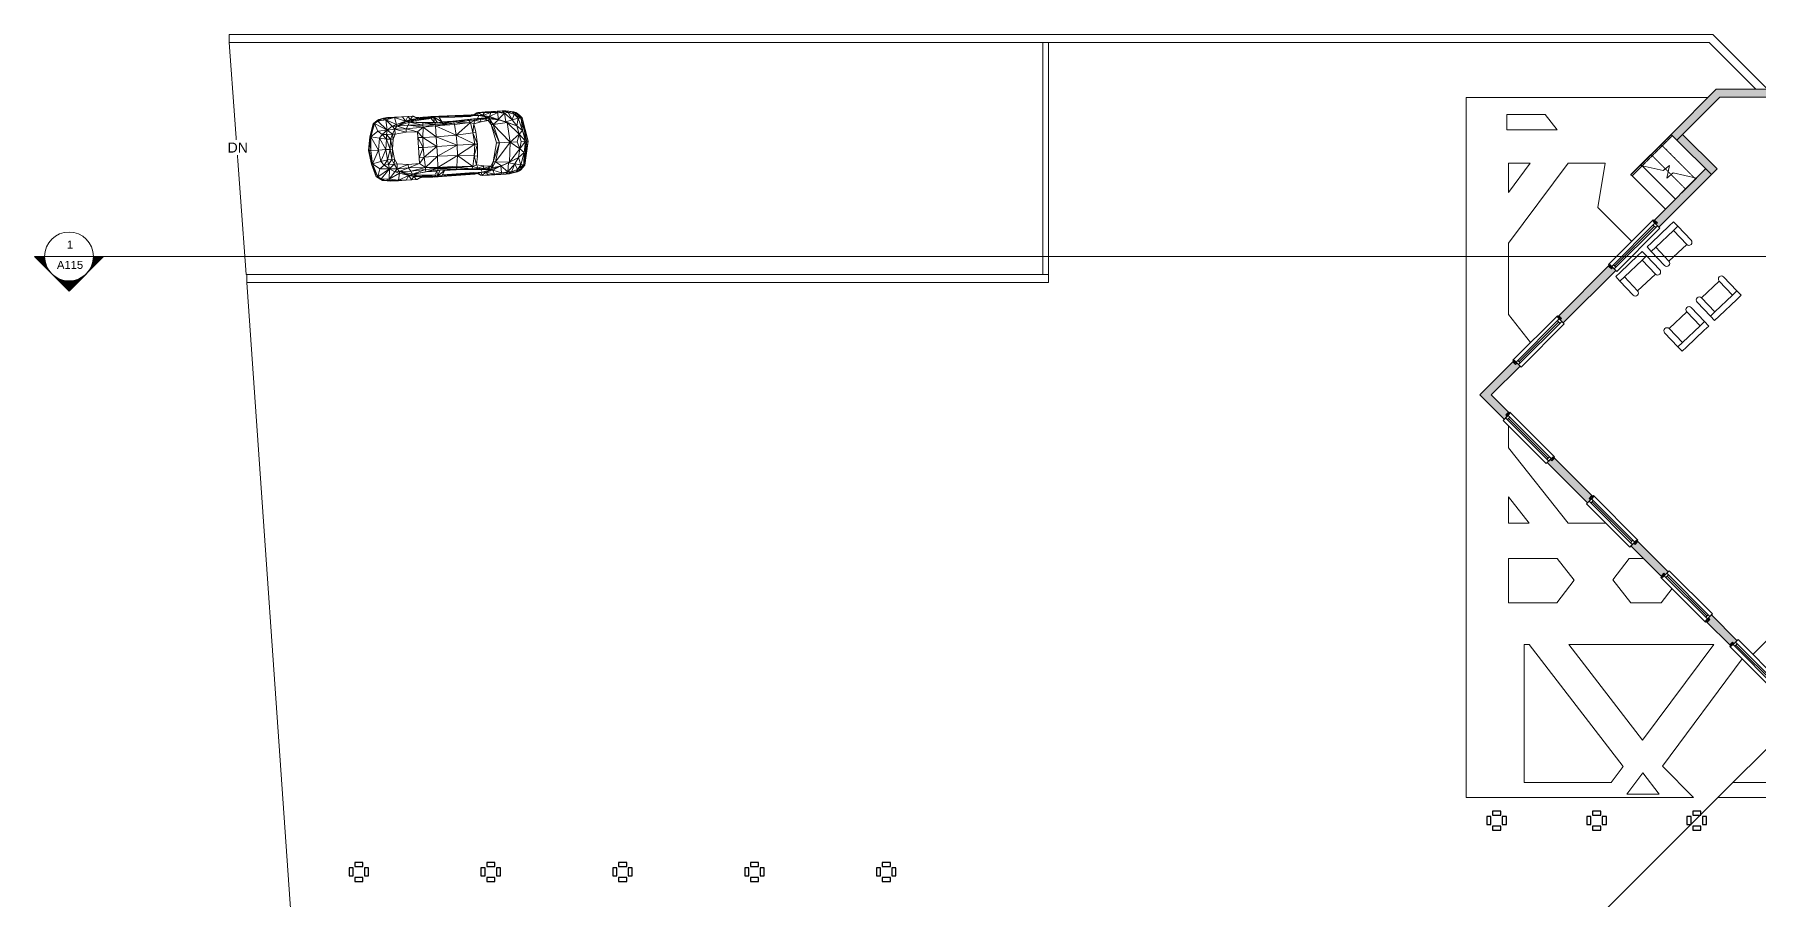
# Model space of a CAD drawing. Header units: millimetres. Extents: x -49836 to 59720, y -25216 to 39354.
# Drawn here: x -49836 to -7444, y -1187 to 20092 of the extents above; entities that cross this region are included whole.
import ezdxf

# ---------------------------------------------------------------- set-up
doc = ezdxf.new("R2010")
doc.units = ezdxf.units.MM
doc.linetypes.add('Overhead', pattern=[3.96875, 2.38125, -1.5875])
for name, color, linetype, lineweight in [('A-DETL-GENF', 92, 'Continuous', 9), ('A-FLOR', 192, 'Continuous', 9), ('A-FLOR-FNSH', 192, 'Continuous', 35), ('A-FLOR-HRAL', 11, 'Continuous', 9), ('A-FLOR-HRAL-MBND', 5, 'Overhead', 9), ('A-FLOR-LEVL', 51, 'Continuous', 9), ('A-FLOR-LEVL-TEXT', 2, 'Continuous', 9), ('A-GENM', 13, 'Continuous', 9), ('A-GLAZ', 151, 'Continuous', 9), ('A-GLAZ-SILL', 1, 'Continuous', 9), ('A-WALL', 113, 'Continuous', 9), ('A-WALL-PATT', 111, 'Continuous', 25), ('G-ANNO-SYMB', 111, 'Continuous', 9), ('S-STRS', 31, 'Continuous', 9), ('S-STRS-MBND', 31, 'Overhead', 9)]:
    doc.layers.add(name, color=color, linetype=linetype, lineweight=lineweight)
doc.styles.add('Arial', font='arial.ttf', dxfattribs={"height": 245.883234})
doc.styles.add('Arial_1', font='arial.ttf', dxfattribs={"height": 196.706587})

# ---------------------------------------------------------------- blocks, each defined once
blk = doc.blocks.new('栏杆扶手 - 栏杆扶手-151676-Level 2')
at = {"layer": 'A-FLOR-HRAL'}
for p, q in [((-10602, 16645), (-10374, 16873)), ((-10574, 16617), (-10602, 16645)), ((-10574, 16617), (-10328, 16862)), ((-10328, 16862), (-10374, 16873))]:
    blk.add_line(p, q, dxfattribs=at)
at = {"layer": 'A-FLOR-HRAL-MBND'}
for p, q in [((-10374, 16873), (-9612, 17635)), ((-10369, 16872), (-9609, 17631)), ((-10369, 16872), (-9609, 17631)), ((-10369, 16872), (-9609, 17631)), ((-10369, 16872), (-9609, 17631)), ((-10334, 16864), (-9588, 17610)), ((-10334, 16864), (-9588, 17610)), ((-10334, 16864), (-9588, 17610)), ((-10334, 16864), (-9588, 17610)), ((-10328, 16862), (-9584, 17607)), ((-9612, 17635), (-9584, 17607)), ((-9609, 17631), (-9588, 17610)), ((-9609, 17631), (-9588, 17610)), ((-9609, 17631), (-9588, 17610)), ((-9609, 17631), (-9588, 17610))]:
    blk.add_line(p, q, dxfattribs=at)
blk = doc.blocks.new('Sofa Single Seater - 900 x 700 mm-182966-Level 2')
at = {"layer": 'A-GENM'}
for p, q in [((-450, 350), (-450, 200)), ((-450, 350), (-300, 350)), ((-300, 200), (-450, 200)), ((-450, 200), (-450, -275)), ((-300, 350), (300, 350)), ((300, 200), (-300, 200)), ((-300, -275), (-300, 200)), ((300, 350), (450, 350)), ((450, 200), (300, 200)), ((300, 200), (300, -275)), ((450, 200), (450, 350)), ((450, -275), (450, 200)), ((-300, -275), (300, -275))]:
    blk.add_line(p, q, dxfattribs=at)
for centre in [(-375, -275), (375, -275)]:
    blk.add_arc(centre, 75, 180, 360, dxfattribs=at)
blk = doc.blocks.new('Family6 - Family6-227031-Level 2')
at = {"layer": 'A-GENM'}
for p, q in [((-8711, 8597), (-8711, -8597)), ((-2768, 8597), (-8711, 8597)), ((-7710, 7807), (-7710, 8179)), ((-7710, 8179), (-6763, 8179)), ((-6763, 8179), (-6468, 7807)), ((-6468, 7807), (-7710, 7807)), ((-4661, 6703), (-3672, 7693)), ((-7672, 5016), (-6201, 6987)), ((-7132, 6987), (-7672, 6264)), ((-7672, 6264), (-7672, 6987)), ((-7672, 6987), (-7132, 6987)), ((-6201, 6987), (-5290, 6987)), ((-5290, 6987), (-5471, 5894)), ((-4658, 6700), (-4661, 6703)), ((-3813, 5855), (-4630, 6672)), ((-5471, 5894), (-4640, 5064)), ((-7672, 3270), (-7672, 5016)), ((-7125, 2578), (-7672, 3270)), ((-7672, -5), (-7672, 537)), ((-6203, -1863), (-7672, -5)), ((-7672, -1863), (-7672, -1217)), ((-7672, -1217), (-7161, -1863)), ((-7161, -1863), (-7672, -1863)), ((-5272, -1863), (-6203, -1863)), ((-7672, -3814), (-7672, -2731)), ((-7672, -2731), (-6475, -2731)), ((-6475, -2731), (-6055, -3261)), ((-5104, -3253), (-4702, -2731)), ((-4702, -2731), (-4351, -2731)), ((-6055, -3261), (-6481, -3814)), ((-4660, -3814), (-5104, -3253)), ((-6481, -3814), (-7672, -3814)), ((-3914, -3814), (-4660, -3814)), ((-3648, -3469), (-3914, -3814)), ((-7287, -8233), (-7287, -4841)), ((-7287, -4841), (-7160, -4841)), ((-7160, -4841), (-4853, -7837)), ((-4375, -7196), (-6188, -4841)), ((-6188, -4841), (-2618, -4841)), ((-2618, -4841), (-4375, -7196)), ((450, -5079), (638, -4921)), ((450, -8233), (450, -5079)), ((638, -4921), (2884, -7837)), ((-3887, -7830), (-1922, -5196)), ((-365, -6435), (-502, -6580)), ((3202, -7179), (2495, -6472)), ((-1308, -7386), (-1308, -8233)), ((4125, -7462), (3839, -7460)), ((3850, -7830), (4125, -7462)), ((-4853, -7837), (-5148, -8233)), ((-4757, -8518), (-4368, -7998)), ((-4368, -7998), (-3968, -8518)), ((-3119, -8597), (-3887, -7830)), ((2884, -7837), (2589, -8233)), ((2980, -8518), (3368, -7998)), ((3368, -7998), (3769, -8518)), ((4160, -8233), (3850, -7830)), ((6429, -7723), (6429, -8233)), ((6980, -8274), (6429, -7723)), ((-5148, -8233), (-7287, -8233)), ((-1308, -8233), (-2155, -8233)), ((2589, -8233), (450, -8233)), ((6429, -8233), (4160, -8233)), ((-8711, -8597), (-3119, -8597)), ((-3968, -8518), (-4757, -8518)), ((-2519, -8597), (7303, -8597)), ((3769, -8518), (2980, -8518))]:
    blk.add_line(p, q, dxfattribs=at)
blk = doc.blocks.new('Family8 - COLUMN-V15-Level 2')
at = {"layer": 'A-GENM', "lineweight": 25}
for p, q in [((-140, -196), (-240, -196)), ((-240, -196), (-240, -395)), ((-240, -395), (-140, -395)), ((-140, -395), (-140, -196)), ((100, -64), (-100, -64)), ((-100, -64), (-100, -164)), ((-100, -164), (100, -164)), ((100, -164), (100, -64)), ((238, -195), (138, -195)), ((138, -195), (138, -395)), ((138, -395), (238, -395)), ((238, -395), (238, -195)), ((-100, -434), (-100, -534)), ((100, -434), (-100, -434)), ((-100, -534), (100, -534)), ((100, -534), (100, -434))]:
    blk.add_line(p, q, dxfattribs=at)
blk = doc.blocks.new('Family8 - COLUMN-233949-Level 2')
at = {"layer": 'A-GENM', "lineweight": 25}
for p, q in [((-140, -196), (-240, -196)), ((-240, -196), (-240, -395)), ((-240, -395), (-140, -395)), ((-140, -395), (-140, -196)), ((100, -64), (-100, -64)), ((-100, -64), (-100, -164)), ((-100, -164), (100, -164)), ((100, -164), (100, -64)), ((238, -195), (138, -195)), ((138, -195), (138, -395)), ((138, -395), (238, -395)), ((238, -395), (238, -195)), ((-100, -434), (-100, -534)), ((100, -434), (-100, -434)), ((-100, -534), (100, -534)), ((100, -534), (100, -434))]:
    blk.add_line(p, q, dxfattribs=at)
blk = doc.blocks.new('Arched _2_ - Arched _2_ 3-253363-Level 2')
at = {"layer": 'A-GLAZ'}
for p, q in [((-1085, -79), (-1035, 6)), ((-1035, -79), (-1085, 6)), ((-1085, 6), (-1085, -79)), ((-1035, 6), (-1085, 6)), ((465, 58), (-1035, 58)), ((-1035, 58), (-1035, -28)), ((-1035, -79), (-1035, 6)), ((-975, -28), (-975, 58)), ((-975, 15), (405, 15)), ((405, -28), (405, 58)), ((465, -28), (465, 58)), ((515, -79), (465, 6)), ((465, -79), (515, 6)), ((465, -79), (465, 6)), ((465, 6), (515, 6)), ((515, 6), (515, -79)), ((-1085, -79), (-1035, -79)), ((-1035, -92), (-1060, -92)), ((-1060, -92), (-1060, -117)), ((-1060, -117), (490, -117)), ((-1035, -28), (465, -28)), ((-1035, -79), (-1035, -92)), ((515, -79), (465, -79)), ((465, -92), (465, -79)), ((490, -92), (465, -92)), ((490, -117), (490, -92))]:
    blk.add_line(p, q, dxfattribs=at)
at = {"layer": 'A-GLAZ-SILL'}
for p, q in [((-1035, 146), (-1035, -28)), ((465, 146), (-1035, 146)), ((-1035, 146), (-1035, 108)), ((465, 146), (-1035, 146)), ((465, -28), (465, 146)), ((465, 108), (465, 146)), ((-1035, -28), (465, -28))]:
    blk.add_line(p, q, dxfattribs=at)
blk = doc.blocks.new('RPC Beetle - RPC Beetle-255164-Level 2')
at = {"layer": 'A-DETL-GENF'}
for p, q in [((-41598, 17579), (-41480, 17909)), ((-41598, 17579), (-41507, 17903)), ((-41598, 17579), (-41517, 17899)), ((-41573, 17574), (-41480, 17909)), ((-41517, 17899), (-41415, 17982)), ((-41517, 17899), (-41507, 17903)), ((-41507, 17903), (-41372, 18007)), ((-41507, 17903), (-41415, 17982)), ((-41507, 17903), (-41480, 17909)), ((-41480, 17909), (-41372, 18007)), ((-41480, 17909), (-41400, 17966)), ((-41401, 17716), (-41480, 17909)), ((-41167, 17743), (-41480, 17909)), ((-41415, 17982), (-41372, 18007)), ((-41400, 17966), (-41296, 18018)), ((-41400, 17966), (-41372, 18007)), ((-41400, 17966), (-41204, 17992)), ((-41167, 17743), (-41400, 17966)), ((-41372, 18007), (-41257, 18034)), ((-41372, 18007), (-41296, 18018)), ((-41296, 18018), (-41257, 18034)), ((-41203, 18029), (-41296, 18018)), ((-41204, 17992), (-41296, 18018)), ((-41257, 18034), (-41170, 18049)), ((-41203, 18029), (-41257, 18034)), ((-41204, 17992), (-40986, 18051)), ((-41204, 17992), (-41203, 18029)), ((-41167, 17743), (-41204, 17992)), ((-41046, 17837), (-41204, 17992)), ((-40941, 17882), (-41204, 17992)), ((-41203, 18029), (-40980, 18064)), ((-41203, 18029), (-40986, 18051)), ((-41203, 18029), (-41170, 18049)), ((-41170, 18049), (-40980, 18064)), ((-41167, 17743), (-41046, 17837)), ((-41046, 17837), (-40941, 17882)), ((-41046, 17837), (-40932, 17841)), ((-40981, 17763), (-41046, 17837)), ((-40986, 18051), (-40794, 18069)), ((-40986, 18051), (-40815, 18068)), ((-40986, 18051), (-40980, 18064)), ((-40941, 17882), (-40986, 18051)), ((-40718, 17964), (-40986, 18051)), ((-40981, 17763), (-40932, 17841)), ((-40980, 18064), (-40815, 18068)), ((-40941, 17882), (-40718, 17964)), ((-40932, 17841), (-40941, 17882)), ((-40932, 17841), (-40718, 17964)), ((-40932, 17841), (-40683, 17957)), ((-40932, 17841), (-40619, 17940)), ((-40932, 17841), (-40656, 17862)), ((-40698, 17777), (-40932, 17841)), ((-40815, 18068), (-40794, 18069)), ((-40794, 18069), (-40662, 18079)), ((-40718, 17964), (-40794, 18069)), ((-40718, 17964), (-40662, 18079)), ((-40718, 17964), (-40593, 18000)), ((-40683, 17957), (-40718, 17964)), ((-40698, 17777), (-40656, 17862)), ((-40698, 17777), (-40287, 17813)), ((-40683, 17957), (-40593, 18000)), ((-40683, 17957), (-40534, 17999)), ((-40619, 17940), (-40683, 17957)), ((-40591, 17946), (-40683, 17957)), ((-40662, 18079), (-40545, 18084)), ((-40593, 18000), (-40662, 18079)), ((-40656, 17862), (-40619, 17940)), ((-40287, 17813), (-40656, 17862)), ((-40294, 17861), (-40656, 17862)), ((-40619, 17940), (-40591, 17946)), ((-40294, 17861), (-40619, 17940)), ((-40294, 17922), (-40619, 17940)), ((-40283, 17927), (-40619, 17940)), ((-40593, 18000), (-40545, 18084)), ((-40593, 18000), (-40416, 18030)), ((-40534, 17999), (-40593, 18000)), ((-40591, 17946), (-40534, 17999)), ((-40591, 17946), (-40515, 17969)), ((-40283, 17927), (-40591, 17946)), ((-40545, 18084), (-40521, 18084)), ((-40416, 18030), (-40545, 18084)), ((-40534, 17999), (-40022, 18061)), ((-40534, 17999), (-40416, 18030)), ((-40515, 17969), (-40534, 17999)), ((-40402, 18032), (-40521, 18084)), ((-40416, 18030), (-40521, 18084)), ((-40515, 17969), (-40022, 18061)), ((-40515, 17969), (-40084, 18032)), ((-40421, 18051), (-40457, 18056)), ((-40425, 17701), (-40287, 17813)), ((-40421, 18051), (-40167, 18070)), ((-40396, 18033), (-40421, 18051)), ((-40416, 18030), (-40095, 18077)), ((-40416, 18030), (-40022, 18061)), ((-40414, 18029), (-40416, 18030)), ((-40294, 17922), (-40016, 17936)), ((-40294, 17922), (-40283, 17927)), ((-40294, 17861), (-40294, 17922)), ((-39987, 17880), (-40294, 17922)), ((-40294, 17922), (-39993, 17917)), ((-40294, 17861), (-39987, 17880)), ((-40287, 17813), (-40294, 17861)), ((-40289, 17559), (-40287, 17813)), ((-40287, 17813), (-39987, 17880)), ((-40287, 17813), (-39981, 17850)), ((-39962, 17575), (-40287, 17813)), ((-40283, 17927), (-40016, 17936)), ((-40190, 18063), (-40167, 18070)), ((-40132, 18072), (-40167, 18070)), ((-40166, 18067), (-40167, 18070)), ((-40095, 18077), (-39022, 18109)), ((-40095, 18077), (-38941, 18106)), ((-38914, 18099), (-40095, 18077)), ((-40022, 18061), (-40095, 18077)), ((-40084, 18032), (-40022, 18061)), ((-40016, 17936), (-40084, 18032)), ((-39901, 18065), (-40022, 18061)), ((-39827, 17949), (-40022, 18061)), ((-40016, 17936), (-40022, 18061)), ((-40022, 18061), (-39933, 17921)), ((-40016, 17936), (-39933, 17921)), ((-39993, 17917), (-39933, 17921)), ((-39987, 17880), (-39993, 17917)), ((-39987, 17880), (-39537, 17946)), ((-39987, 17880), (-39524, 17911)), ((-39981, 17850), (-39987, 17880)), ((-39981, 17850), (-39524, 17911)), ((-39981, 17850), (-39514, 17877)), ((-39962, 17575), (-39981, 17850)), ((-39472, 17621), (-39981, 17850)), ((-39827, 17949), (-39933, 17921)), ((-39537, 17946), (-39933, 17921)), ((-39098, 18122), (-39903, 18083)), ((-39901, 18065), (-38914, 18099)), ((-39827, 17949), (-39901, 18065)), ((-39888, 18044), (-39118, 18080)), ((-39827, 17949), (-39552, 17962)), ((-39827, 17949), (-39537, 17946)), ((-39552, 17962), (-39191, 18000)), ((-39552, 17962), (-39159, 17982)), ((-39552, 17962), (-39537, 17946)), ((-39537, 17946), (-39159, 17982)), ((-39524, 17911), (-39537, 17946)), ((-39524, 17911), (-39159, 17982)), ((-39524, 17911), (-39125, 17932)), ((-39514, 17877), (-39524, 17911)), ((-39514, 17877), (-39125, 17932)), ((-39472, 17621), (-39514, 17877)), ((-39118, 18080), (-39497, 18079)), ((-39472, 17621), (-39125, 17932)), ((-39373, 18098), (-39098, 18122)), ((-39191, 18000), (-39051, 18017)), ((-39191, 18000), (-39159, 17982)), ((-39159, 17982), (-39051, 18017)), ((-39159, 17982), (-39005, 17986)), ((-39125, 17932), (-39159, 17982)), ((-39125, 17932), (-39005, 17986)), ((-39061, 17675), (-39125, 17932)), ((-39036, 17898), (-39125, 17932)), ((-39118, 18080), (-39080, 18091)), ((-39106, 18106), (-39098, 18122)), ((-39098, 18122), (-39040, 18118)), ((-39073, 18093), (-39080, 18091)), ((-39076, 18093), (-39080, 18091)), ((-39080, 18091), (-39077, 18093)), ((-39061, 17675), (-39036, 17898)), ((-39056, 18108), (-38969, 18165)), ((-39051, 18017), (-38945, 18028)), ((-39005, 17986), (-39051, 18017)), ((-39036, 17898), (-39005, 17986)), ((-39036, 17898), (-38862, 17943)), ((-39036, 17898), (-38987, 17691)), ((-39022, 18109), (-39024, 18108)), ((-39022, 18109), (-38930, 18179)), ((-39022, 18109), (-38969, 18165)), ((-39022, 18109), (-38941, 18106)), ((-39005, 17986), (-38945, 18028)), ((-39005, 17986), (-38884, 18008)), ((-38862, 17943), (-39005, 17986)), ((-38969, 18165), (-38930, 18179)), ((-38945, 18028), (-38914, 18099)), ((-38945, 18028), (-38677, 18056)), ((-38945, 18028), (-38779, 18029)), ((-38884, 18008), (-38945, 18028)), ((-38941, 18106), (-38930, 18179)), ((-38914, 18099), (-38941, 18106)), ((-38829, 18105), (-38941, 18106)), ((-38930, 18179), (-38750, 18194)), ((-38829, 18105), (-38930, 18179)), ((-38778, 18179), (-38930, 18179)), ((-38914, 18099), (-38829, 18105)), ((-38677, 18056), (-38914, 18099)), ((-38884, 18008), (-38779, 18029)), ((-38862, 17943), (-38884, 18008)), ((-38685, 17975), (-38884, 18008)), ((-38862, 17943), (-38685, 17975)), ((-38829, 18105), (-38619, 18179)), ((-38829, 18105), (-38778, 18179)), ((-38677, 18056), (-38829, 18105)), ((-38655, 18076), (-38829, 18105)), ((-38779, 18029), (-38677, 18056)), ((-38685, 17975), (-38779, 18029)), ((-38657, 18020), (-38779, 18029)), ((-38778, 18179), (-38614, 18202)), ((-38778, 18179), (-38750, 18194)), ((-38619, 18179), (-38778, 18179)), ((-38750, 18194), (-38614, 18202)), ((-38685, 17975), (-38657, 18020)), ((-38685, 17975), (-38615, 17878)), ((-38677, 18056), (-38655, 18076)), ((-38430, 17995), (-38677, 18056)), ((-38440, 18001), (-38677, 18056)), ((-38657, 18020), (-38677, 18056)), ((-38561, 17881), (-38657, 18020)), ((-38430, 17995), (-38657, 18020)), ((-38657, 18020), (-38615, 17878)), ((-38655, 18076), (-38619, 18179)), ((-38655, 18076), (-38449, 18172)), ((-38440, 18001), (-38655, 18076)), ((-38619, 18179), (-38465, 18207)), ((-38619, 18179), (-38614, 18202)), ((-38449, 18172), (-38619, 18179)), ((-38561, 17881), (-38615, 17878)), ((-38480, 17427), (-38615, 17878)), ((-38406, 17431), (-38615, 17878)), ((-38614, 18202), (-38465, 18207)), ((-38561, 17881), (-38430, 17995)), ((-38561, 17881), (-38223, 17933)), ((-38406, 17431), (-38561, 17881)), ((-38143, 17447), (-38561, 17881)), ((-38465, 18207), (-38344, 18217)), ((-38287, 18163), (-38465, 18207)), ((-38449, 18172), (-38465, 18207)), ((-38440, 18001), (-38449, 18172)), ((-38287, 18163), (-38449, 18172)), ((-38440, 18001), (-38287, 18163)), ((-38250, 17944), (-38440, 18001)), ((-38430, 17995), (-38440, 18001)), ((-38223, 17933), (-38430, 17995)), ((-38250, 17944), (-38430, 17995)), ((-38262, 18215), (-38344, 18217)), ((-38287, 18163), (-38344, 18217)), ((-38199, 18176), (-38344, 18217)), ((-38287, 18163), (-38199, 18176)), ((-38250, 17944), (-38287, 18163)), ((-38099, 17992), (-38287, 18163)), ((-38182, 18206), (-38262, 18215)), ((-38199, 18176), (-38262, 18215)), ((-38099, 18193), (-38262, 18215)), ((-38250, 17944), (-38099, 17992)), ((-37985, 17849), (-38250, 17944)), ((-38223, 17933), (-38250, 17944)), ((-38143, 17447), (-38223, 17933)), ((-37927, 17641), (-38223, 17933)), ((-37985, 17849), (-38223, 17933)), ((-38199, 18176), (-38099, 18193)), ((-38099, 17992), (-38199, 18176)), ((-38046, 18131), (-38199, 18176)), ((-38063, 18194), (-38182, 18206)), ((-38099, 18193), (-38182, 18206)), ((-38099, 18193), (-38063, 18194)), ((-38046, 18131), (-38099, 18193)), ((-38099, 17992), (-38046, 18131)), ((-37949, 18033), (-38099, 17992)), ((-37985, 17849), (-38099, 17992)), ((-38056, 18193), (-38063, 18194)), ((-38046, 18131), (-38063, 18194)), ((-37971, 18136), (-38063, 18194)), ((-37967, 18155), (-38063, 18194)), ((-38005, 18172), (-38063, 18194)), ((-38005, 18172), (-38056, 18193)), ((-38046, 18131), (-37971, 18136)), ((-37876, 18032), (-38046, 18131)), ((-37949, 18033), (-38046, 18131)), ((-37967, 18155), (-38005, 18172)), ((-37985, 17849), (-37949, 18033)), ((-37927, 17641), (-37985, 17849)), ((-37839, 17737), (-37985, 17849)), ((-37971, 18136), (-37967, 18155)), ((-37876, 18032), (-37971, 18136)), ((-37853, 18048), (-37971, 18136)), ((-37907, 18102), (-37967, 18155)), ((-37853, 18048), (-37967, 18155)), ((-37839, 17737), (-37949, 18033)), ((-37876, 18032), (-37949, 18033)), ((-37853, 18048), (-37907, 18102)), ((-37876, 18032), (-37853, 18048)), ((-37734, 17471), (-37876, 18032)), ((-37704, 17473), (-37876, 18032)), ((-37839, 17737), (-37876, 18032)), ((-37704, 17473), (-37853, 18048)), ((-41628, 17239), (-41598, 17579)), ((-41610, 17240), (-41598, 17579)), ((-41569, 17242), (-41598, 17579)), ((-41598, 17579), (-41573, 17574)), ((-41573, 17574), (-41401, 17716)), ((-41569, 17242), (-41573, 17574)), ((-41383, 17253), (-41573, 17574)), ((-41573, 17574), (-41356, 17541)), ((-41401, 17716), (-41167, 17743)), ((-41289, 17639), (-41401, 17716)), ((-41383, 17253), (-41356, 17541)), ((-41356, 17541), (-41289, 17639)), ((-41204, 17264), (-41356, 17541)), ((-41189, 17523), (-41356, 17541)), ((-41289, 17639), (-41167, 17743)), ((-41189, 17523), (-41289, 17639)), ((-41289, 17639), (-41184, 17637)), ((-41204, 17264), (-41189, 17523)), ((-41189, 17523), (-41184, 17637)), ((-41095, 17270), (-41189, 17523)), ((-41083, 17521), (-41189, 17523)), ((-41184, 17637), (-41167, 17743)), ((-41184, 17637), (-41037, 17643)), ((-41083, 17521), (-41184, 17637)), ((-41167, 17743), (-40981, 17763)), ((-41037, 17643), (-41167, 17743)), ((-41095, 17270), (-41083, 17521)), ((-41083, 17521), (-41037, 17643)), ((-41040, 17274), (-41083, 17521)), ((-41020, 17520), (-41083, 17521)), ((-41040, 17274), (-41020, 17520)), ((-41037, 17643), (-40981, 17763)), ((-41037, 17643), (-40971, 17647)), ((-41020, 17520), (-41037, 17643)), ((-41020, 17520), (-40971, 17647)), ((-40698, 17777), (-40981, 17763)), ((-40971, 17647), (-40981, 17763)), ((-40700, 17692), (-40981, 17763)), ((-40971, 17647), (-40700, 17692)), ((-40700, 17692), (-40698, 17777)), ((-40425, 17701), (-40700, 17692)), ((-40425, 17701), (-40698, 17777)), ((-40413, 17561), (-40425, 17701)), ((-40289, 17559), (-40425, 17701)), ((-40399, 17312), (-40413, 17561)), ((-40284, 17319), (-40413, 17561)), ((-40413, 17561), (-40289, 17559)), ((-40289, 17559), (-39962, 17575)), ((-40284, 17319), (-40289, 17559)), ((-39949, 17339), (-40289, 17559)), ((-39962, 17575), (-39472, 17621)), ((-39949, 17339), (-39962, 17575)), ((-39449, 17369), (-39962, 17575)), ((-39472, 17621), (-39061, 17675)), ((-39449, 17369), (-39472, 17621)), ((-39017, 17395), (-39472, 17621)), ((-39449, 17369), (-39017, 17395)), ((-39017, 17395), (-39442, 17116)), ((-39061, 17675), (-38987, 17691)), ((-39017, 17395), (-39061, 17675)), ((-39061, 17675), (-38952, 17398)), ((-38952, 17398), (-39028, 17111)), ((-39017, 17395), (-39028, 17111)), ((-39017, 17395), (-38952, 17398)), ((-38952, 17398), (-38987, 17691)), ((-38952, 17398), (-38952, 17104)), ((-38406, 17431), (-38561, 16962)), ((-38480, 17427), (-38561, 16962)), ((-38143, 17447), (-38507, 16965)), ((-38406, 17431), (-38507, 16965)), ((-38406, 17431), (-38480, 17427)), ((-38406, 17431), (-38143, 17447)), ((-38143, 17447), (-38165, 16954)), ((-38143, 17447), (-37927, 17641)), ((-38143, 17447), (-37978, 17457)), ((-38143, 17447), (-37905, 17279)), ((-37978, 17457), (-37927, 17641)), ((-37978, 17457), (-37905, 17279)), ((-37927, 17641), (-37839, 17737)), ((-37771, 17469), (-37927, 17641)), ((-37875, 17463), (-37927, 17641)), ((-37771, 17469), (-37905, 17279)), ((-37875, 17463), (-37905, 17279)), ((-37771, 17469), (-37875, 17463)), ((-37771, 17469), (-37839, 17737)), ((-37734, 17471), (-37839, 17737)), ((-37704, 17473), (-37808, 16897)), ((-37734, 17471), (-37808, 16897)), ((-37734, 17471), (-37806, 17195)), ((-37771, 17469), (-37806, 17195)), ((-37704, 17473), (-37783, 16884)), ((-37771, 17469), (-37734, 17471)), ((-37734, 17471), (-37704, 17473)), ((-41610, 17240), (-41628, 17239)), ((-41628, 17239), (-41557, 16904)), ((-41610, 17240), (-41569, 17242)), ((-41610, 17240), (-41557, 16904)), ((-41569, 17242), (-41383, 17253)), ((-41569, 17242), (-41557, 16904)), ((-41569, 17242), (-41533, 16913)), ((-41383, 17253), (-41533, 16913)), ((-41533, 16913), (-41322, 16971)), ((-41383, 17253), (-41204, 17264)), ((-41383, 17253), (-41322, 16971)), ((-41204, 17264), (-41322, 16971)), ((-41158, 17009), (-41322, 16971)), ((-41322, 16971), (-41244, 16881)), ((-41158, 17009), (-41244, 16881)), ((-41204, 17264), (-41095, 17270)), ((-41204, 17264), (-41158, 17009)), ((-41095, 17270), (-41158, 17009)), ((-41053, 17024), (-41158, 17009)), ((-41158, 17009), (-41140, 16896)), ((-41053, 17024), (-41140, 16896)), ((-41040, 17274), (-41095, 17270)), ((-41095, 17270), (-41053, 17024)), ((-41040, 17274), (-41053, 17024)), ((-40991, 17032), (-41053, 17024)), ((-41053, 17024), (-40993, 16908)), ((-41040, 17274), (-40991, 17032)), ((-40991, 17032), (-40993, 16908)), ((-40991, 17032), (-40927, 16911)), ((-40399, 17312), (-40284, 17319)), ((-40399, 17312), (-40383, 17063)), ((-40284, 17319), (-40383, 17063)), ((-40383, 17063), (-40261, 17080)), ((-40383, 17063), (-40378, 16922)), ((-40261, 17080), (-40378, 16922)), ((-40284, 17319), (-39949, 17339)), ((-40284, 17319), (-40261, 17080)), ((-39949, 17339), (-40261, 17080)), ((-40261, 17080), (-39934, 17103)), ((-40261, 17080), (-40228, 16828)), ((-39934, 17103), (-40228, 16828)), ((-39949, 17339), (-39449, 17369)), ((-39949, 17339), (-39934, 17103)), ((-39449, 17369), (-39934, 17103)), ((-39934, 17103), (-39442, 17116)), ((-39934, 17103), (-39920, 16827)), ((-39442, 17116), (-39920, 16827)), ((-39442, 17116), (-39453, 16856)), ((-39449, 17369), (-39442, 17116)), ((-39442, 17116), (-39028, 17111)), ((-39442, 17116), (-39061, 16848)), ((-39028, 17111), (-39061, 16848)), ((-39028, 17111), (-38976, 16892)), ((-39028, 17111), (-38952, 17104)), ((-38976, 16892), (-38952, 17104)), ((-38618, 16858), (-38561, 16962)), ((-38507, 16965), (-38585, 16817)), ((-38585, 16817), (-38561, 16962)), ((-38507, 16965), (-38561, 16962)), ((-38507, 16965), (-38165, 16954)), ((-38507, 16965), (-38363, 16868)), ((-37938, 17066), (-38190, 16941)), ((-37905, 17279), (-38165, 16954)), ((-37938, 17066), (-38165, 16954)), ((-37938, 17066), (-38034, 16911)), ((-37905, 17279), (-37938, 17066)), ((-37806, 17195), (-37938, 17066)), ((-37938, 17066), (-37881, 16888)), ((-37905, 17279), (-37806, 17195)), ((-37806, 17195), (-37881, 16888)), ((-37806, 17195), (-37808, 16897)), ((-41557, 16904), (-41533, 16913)), ((-41557, 16904), (-41439, 16596)), ((-41557, 16904), (-41429, 16593)), ((-41557, 16904), (-41401, 16591)), ((-41533, 16913), (-41346, 16792)), ((-41533, 16913), (-41401, 16591)), ((-41439, 16596), (-41328, 16526)), ((-41439, 16596), (-41429, 16593)), ((-41429, 16593), (-41401, 16591)), ((-41429, 16593), (-41328, 16526)), ((-41429, 16593), (-41283, 16506)), ((-41110, 16793), (-41401, 16591)), ((-41346, 16792), (-41401, 16591)), ((-41401, 16591), (-41315, 16544)), ((-41401, 16591), (-41283, 16506)), ((-41244, 16881), (-41346, 16792)), ((-41346, 16792), (-41110, 16793)), ((-41110, 16793), (-41315, 16544)), ((-41315, 16544), (-41283, 16506)), ((-41315, 16544), (-41118, 16541)), ((-41315, 16544), (-41206, 16505)), ((-41244, 16881), (-41140, 16896)), ((-41244, 16881), (-41110, 16793)), ((-41118, 16541), (-41206, 16505)), ((-41140, 16896), (-40993, 16908)), ((-41140, 16896), (-41110, 16793)), ((-41110, 16793), (-41118, 16541)), ((-40979, 16714), (-41118, 16541)), ((-40869, 16682), (-41118, 16541)), ((-41118, 16541), (-41112, 16505)), ((-41118, 16541), (-40894, 16509)), ((-40993, 16908), (-41110, 16793)), ((-41110, 16793), (-40924, 16795)), ((-41110, 16793), (-40979, 16714)), ((-40993, 16908), (-40927, 16911)), ((-40993, 16908), (-40924, 16795)), ((-40924, 16795), (-40979, 16714)), ((-40979, 16714), (-40865, 16723)), ((-40979, 16714), (-40869, 16682)), ((-40927, 16911), (-40652, 16899)), ((-40927, 16911), (-40924, 16795)), ((-40652, 16899), (-40924, 16795)), ((-40641, 16814), (-40924, 16795)), ((-40924, 16795), (-40865, 16723)), ((-40869, 16682), (-40894, 16509)), ((-40638, 16626), (-40894, 16509)), ((-40865, 16723), (-40869, 16682)), ((-40869, 16682), (-40638, 16626)), ((-40641, 16814), (-40865, 16723)), ((-40865, 16723), (-40589, 16736)), ((-40865, 16723), (-40543, 16663)), ((-40865, 16723), (-40604, 16638)), ((-40865, 16723), (-40638, 16626)), ((-40638, 16626), (-40701, 16513)), ((-40378, 16922), (-40652, 16899)), ((-40652, 16899), (-40641, 16814)), ((-40378, 16922), (-40641, 16814)), ((-40641, 16814), (-40228, 16828)), ((-40641, 16814), (-40589, 16736)), ((-40604, 16638), (-40638, 16626)), ((-40638, 16626), (-40510, 16606)), ((-40638, 16626), (-40569, 16519)), ((-40543, 16663), (-40604, 16638)), ((-40514, 16660), (-40604, 16638)), ((-40604, 16638), (-40451, 16614)), ((-40604, 16638), (-40510, 16606)), ((-40228, 16828), (-40589, 16736)), ((-40229, 16779), (-40589, 16736)), ((-40589, 16736), (-40543, 16663)), ((-40510, 16606), (-40569, 16519)), ((-40229, 16779), (-40543, 16663)), ((-40222, 16719), (-40543, 16663)), ((-40210, 16715), (-40543, 16663)), ((-40543, 16663), (-40514, 16660)), ((-40210, 16715), (-40514, 16660)), ((-40514, 16660), (-40436, 16646)), ((-40514, 16660), (-40451, 16614)), ((-40451, 16614), (-40510, 16606)), ((-40510, 16606), (-40331, 16597)), ((-40510, 16606), (-40452, 16528)), ((-40331, 16597), (-40452, 16528)), ((-40436, 16646), (-40451, 16614)), ((-40451, 16614), (-40331, 16597)), ((-40451, 16614), (-39936, 16614)), ((-40436, 16646), (-40001, 16635)), ((-40436, 16646), (-39936, 16614)), ((-40316, 16597), (-40428, 16531)), ((-40331, 16597), (-40428, 16531)), ((-40378, 16922), (-40228, 16828)), ((-40333, 16576), (-40368, 16566)), ((-40310, 16597), (-40333, 16576)), ((-40333, 16576), (-40079, 16587)), ((-40331, 16597), (-39936, 16614)), ((-40328, 16598), (-40331, 16597)), ((-40331, 16597), (-40006, 16589)), ((-40228, 16828), (-40229, 16779)), ((-40229, 16779), (-39922, 16797)), ((-40229, 16779), (-40222, 16719)), ((-40228, 16828), (-39920, 16827)), ((-40228, 16828), (-39922, 16797)), ((-39922, 16797), (-40222, 16719)), ((-40222, 16719), (-39924, 16759)), ((-40222, 16719), (-39945, 16738)), ((-40222, 16719), (-40210, 16715)), ((-40210, 16715), (-39945, 16738)), ((-40103, 16591), (-40079, 16587)), ((-40078, 16591), (-40079, 16587)), ((-40044, 16590), (-40079, 16587)), ((-38831, 16708), (-40006, 16589)), ((-40006, 16589), (-38857, 16698)), ((-40006, 16589), (-38937, 16685)), ((-39815, 16624), (-40006, 16589)), ((-39936, 16614), (-40006, 16589)), ((-39945, 16738), (-40001, 16635)), ((-40001, 16635), (-39936, 16614)), ((-39945, 16738), (-39864, 16763)), ((-39945, 16738), (-39936, 16614)), ((-39936, 16614), (-39864, 16763)), ((-39756, 16748), (-39936, 16614)), ((-39815, 16624), (-39936, 16614)), ((-39922, 16797), (-39924, 16759)), ((-39924, 16759), (-39864, 16763)), ((-39920, 16827), (-39922, 16797)), ((-39922, 16797), (-39459, 16821)), ((-39922, 16797), (-39468, 16786)), ((-39920, 16827), (-39453, 16856)), ((-39920, 16827), (-39459, 16821)), ((-39468, 16786), (-39864, 16763)), ((-39756, 16748), (-39864, 16763)), ((-39756, 16748), (-39815, 16624)), ((-39815, 16624), (-38831, 16708)), ((-39011, 16663), (-39814, 16606)), ((-39804, 16646), (-39036, 16702)), ((-39756, 16748), (-39468, 16786)), ((-39756, 16748), (-39480, 16768)), ((-39480, 16768), (-39088, 16795)), ((-39480, 16768), (-39468, 16786)), ((-39480, 16768), (-39118, 16772)), ((-39459, 16821), (-39468, 16786)), ((-39468, 16786), (-39088, 16795)), ((-39453, 16856), (-39459, 16821)), ((-39459, 16821), (-39061, 16848)), ((-39459, 16821), (-39088, 16795)), ((-39453, 16856), (-39061, 16848)), ((-39036, 16702), (-39413, 16658)), ((-39287, 16654), (-39011, 16663)), ((-39118, 16772), (-39088, 16795)), ((-39118, 16772), (-38977, 16773)), ((-39061, 16848), (-39088, 16795)), ((-39088, 16795), (-38935, 16809)), ((-39088, 16795), (-38977, 16773)), ((-38976, 16892), (-39061, 16848)), ((-39061, 16848), (-38935, 16809)), ((-39036, 16702), (-38997, 16695)), ((-39020, 16678), (-39011, 16663)), ((-39011, 16663), (-38953, 16673)), ((-38990, 16694), (-38997, 16695)), ((-38992, 16694), (-38997, 16695)), ((-38997, 16695), (-38994, 16694)), ((-38935, 16809), (-38977, 16773)), ((-38977, 16773), (-38870, 16775)), ((-38976, 16892), (-38797, 16868)), ((-38976, 16892), (-38935, 16809)), ((-38970, 16682), (-38878, 16635)), ((-38937, 16685), (-38939, 16685)), ((-38937, 16685), (-38857, 16698)), ((-38937, 16685), (-38878, 16635)), ((-38937, 16685), (-38837, 16626)), ((-38797, 16868), (-38935, 16809)), ((-38935, 16809), (-38812, 16801)), ((-38935, 16809), (-38870, 16775)), ((-38878, 16635), (-38837, 16626)), ((-38812, 16801), (-38870, 16775)), ((-38870, 16775), (-38705, 16793)), ((-38870, 16775), (-38601, 16779)), ((-38870, 16775), (-38831, 16708)), ((-38746, 16712), (-38857, 16698)), ((-38831, 16708), (-38857, 16698)), ((-38857, 16698), (-38837, 16626)), ((-38746, 16712), (-38837, 16626)), ((-38686, 16644), (-38837, 16626)), ((-38837, 16626), (-38657, 16633)), ((-38601, 16779), (-38831, 16708)), ((-38831, 16708), (-38746, 16712)), ((-38797, 16868), (-38812, 16801)), ((-38618, 16858), (-38812, 16801)), ((-38812, 16801), (-38705, 16793)), ((-38797, 16868), (-38618, 16858)), ((-38601, 16779), (-38746, 16712)), ((-38576, 16761), (-38746, 16712)), ((-38746, 16712), (-38528, 16663)), ((-38746, 16712), (-38686, 16644)), ((-38618, 16858), (-38705, 16793)), ((-38585, 16817), (-38705, 16793)), ((-38705, 16793), (-38601, 16779)), ((-38528, 16663), (-38686, 16644)), ((-38686, 16644), (-38657, 16633)), ((-38686, 16644), (-38521, 16641)), ((-38657, 16633), (-38521, 16641)), ((-38618, 16858), (-38585, 16817)), ((-38363, 16868), (-38601, 16779)), ((-38372, 16861), (-38601, 16779)), ((-38585, 16817), (-38601, 16779)), ((-38601, 16779), (-38576, 16761)), ((-38363, 16868), (-38585, 16817)), ((-38372, 16861), (-38576, 16761)), ((-38576, 16761), (-38361, 16691)), ((-38576, 16761), (-38528, 16663)), ((-38361, 16691), (-38528, 16663)), ((-38528, 16663), (-38521, 16641)), ((-38528, 16663), (-38372, 16654)), ((-38521, 16641), (-38372, 16654)), ((-38190, 16941), (-38372, 16861)), ((-38363, 16868), (-38372, 16861)), ((-38372, 16861), (-38201, 16718)), ((-38372, 16861), (-38361, 16691)), ((-38201, 16718), (-38372, 16654)), ((-38361, 16691), (-38372, 16654)), ((-38372, 16654), (-38251, 16659)), ((-38165, 16954), (-38363, 16868)), ((-38190, 16941), (-38363, 16868)), ((-38201, 16718), (-38361, 16691)), ((-38201, 16718), (-38251, 16659)), ((-38111, 16716), (-38251, 16659)), ((-38170, 16670), (-38251, 16659)), ((-38190, 16941), (-38201, 16718)), ((-38034, 16911), (-38201, 16718)), ((-38201, 16718), (-38111, 16716)), ((-38165, 16954), (-38190, 16941)), ((-38190, 16941), (-38034, 16911)), ((-38111, 16716), (-38170, 16670)), ((-38010, 16711), (-38170, 16670)), ((-38092, 16689), (-38170, 16670)), ((-38034, 16911), (-38111, 16716)), ((-37966, 16778), (-38111, 16716)), ((-38111, 16716), (-38010, 16711)), ((-37974, 16714), (-38092, 16689)), ((-38010, 16711), (-38092, 16689)), ((-37881, 16888), (-38034, 16911)), ((-38034, 16911), (-37966, 16778)), ((-37966, 16778), (-38010, 16711)), ((-38010, 16711), (-37974, 16714)), ((-37890, 16782), (-37974, 16714)), ((-37966, 16778), (-37974, 16714)), ((-37884, 16765), (-37974, 16714)), ((-37919, 16743), (-37974, 16714)), ((-37968, 16716), (-37974, 16714)), ((-37919, 16743), (-37968, 16716)), ((-37808, 16897), (-37966, 16778)), ((-37881, 16888), (-37966, 16778)), ((-37966, 16778), (-37890, 16782)), ((-37884, 16765), (-37919, 16743)), ((-37808, 16897), (-37890, 16782)), ((-37783, 16884), (-37890, 16782)), ((-37890, 16782), (-37884, 16765)), ((-37783, 16884), (-37884, 16765)), ((-37831, 16825), (-37884, 16765)), ((-37808, 16897), (-37881, 16888)), ((-37783, 16884), (-37831, 16825)), ((-37808, 16897), (-37783, 16884)), ((-41328, 16526), (-41283, 16506)), ((-41283, 16506), (-41165, 16493)), ((-41283, 16506), (-41206, 16505)), ((-41112, 16505), (-41206, 16505)), ((-41206, 16505), (-41165, 16493)), ((-41112, 16505), (-41165, 16493)), ((-41165, 16493), (-41077, 16489)), ((-41112, 16505), (-40894, 16509)), ((-41112, 16505), (-41077, 16489)), ((-41112, 16505), (-40887, 16496)), ((-41077, 16489), (-40887, 16496)), ((-40894, 16509), (-40701, 16513)), ((-40894, 16509), (-40722, 16512)), ((-40894, 16509), (-40887, 16496)), ((-40887, 16496), (-40722, 16512)), ((-40722, 16512), (-40701, 16513)), ((-40701, 16513), (-40569, 16519)), ((-40569, 16519), (-40452, 16528)), ((-40452, 16528), (-40428, 16531))]:
    blk.add_line(p, q, dxfattribs=at)
blk = doc.blocks.new('剖面 - M_Section Head - Filled-1049-Level 2')
at = {"layer": 'G-ANNO-SYMB'}
h = blk.add_hatch(color=256, dxfattribs=at)
edge = h.paths.add_edge_path(flags=0)
edge.add_line((-6, 8.49), (-6, 6))
edge.add_arc((-6, 0), 6, 90, 135)
edge.add_line((-10.24, 4.24), (-6, 8.49))
h = blk.add_hatch(color=256, dxfattribs=at)
edge = h.paths.add_edge_path(flags=0)
edge.add_line((-6, 8.49), (-1.76, 4.24))
edge.add_arc((-6, 0), 6, 45, 90)
edge.add_line((-6, 6), (-6, 8.49))
h = blk.add_hatch(color=256, dxfattribs=at)
edge = h.paths.add_edge_path(flags=0)
edge.add_line((-14.49, 0), (-10.24, 4.24))
edge.add_arc((-6, 0), 6, 135, 180)
edge.add_line((-12, 0), (-14.49, 0))
h = blk.add_hatch(color=256, dxfattribs=at)
edge = h.paths.add_edge_path(flags=0)
edge.add_line((2.49, 0), (0, 0))
edge.add_arc((-6, 0), 6, 360, 405)
edge.add_line((-1.76, 4.24), (2.49, 0))
for p, q in [((-6, 8.49), (-14.49, 0)), ((-6, 8.49), (-10.24, 4.24)), ((-6, 8.49), (2.49, 0)), ((-6, 6), (-6, 8.49)), ((-6, 8.49), (-6, 6)), ((-1.76, 4.24), (-6, 8.49)), ((-10.24, 4.24), (-14.49, 0)), ((2.49, 0), (-1.76, 4.24)), ((-14.49, 0), (-12, 0)), ((0, 0), (2.49, 0)), ((-12, 0), (-14.49, 0)), ((0, 0), (2.49, 0))]:
    blk.add_line(p, q, dxfattribs=at)
for start, end in [(360, 180), (135, 180), (90, 135), (45, 90), (360, 45), (180, 360)]:
    blk.add_arc((-6, 0), 6, start, end, dxfattribs=at)

msp = doc.modelspace()

# ---------------------------------------------------------------- hatches: boundary and pattern name
at = {"layer": 'A-WALL-PATT', "lineweight": 9}
for points in [[(-9333, 17638), (-8222, 18750), (-8505, 18750), (-9474, 17780), (-9400, 17706)], [(-8767, 16790), (-8626, 16931), (-9474, 17780), (-9616, 17638), (-9400, 17423)]]:
    msp.add_hatch(color=256, dxfattribs=at).paths.add_polyline_path(points, flags=0)
h = msp.add_hatch(color=256, dxfattribs=at)
h.paths.add_polyline_path([(3254, 18550), (3254, 18750), (1979, 18750), (1979, 18737), (2029, 18737), (2029, 18652), (1979, 18652), (1979, 18550), (3154, 18550)], flags=0)
h.paths.add_polyline_path([(-6329, 18550), (-6191, 18550), (-6191, 18652), (-6241, 18652), (-6241, 18737), (-6191, 18737), (-6191, 18750), (-8222, 18750), (-8422, 18550)], flags=0)
h.paths.add_polyline_path([(-4841, 18550), (-2791, 18550), (-2791, 18652), (-2841, 18652), (-2841, 18737), (-2791, 18737), (-2791, 18750), (-4841, 18750), (-4841, 18737), (-4791, 18737), (-4791, 18652), (-4841, 18652)], flags=0)
h.paths.add_polyline_path([(-1441, 18550), (629, 18550), (629, 18652), (579, 18652), (579, 18737), (629, 18737), (629, 18750), (-1441, 18750), (-1441, 18737), (-1391, 18737), (-1391, 18652), (-1441, 18652), (-1441, 18630)], flags=0)
h = msp.add_hatch(color=256, dxfattribs=at)
h.paths.add_polyline_path([(-14036, 11238), (-13329, 11945), (-13402, 12018), (-13437, 11982), (-13497, 12042), (-13462, 12078), (-13471, 12086), (-14178, 11379)], flags=0)
h.paths.add_polyline_path([(-12269, 13006), (-10978, 14297), (-11050, 14369), (-11085, 14334), (-11146, 14394), (-11110, 14429), (-11119, 14438), (-12410, 13147), (-12401, 13138), (-12366, 13174), (-12306, 13114), (-12341, 13078), (-12306, 13043)], flags=0)
h.paths.add_polyline_path([(-9917, 15357), (-8484, 16790), (-8626, 16931), (-10058, 15499), (-10050, 15490), (-10014, 15525), (-9954, 15465), (-9989, 15430), (-9947, 15387)], flags=0)
h = msp.add_hatch(color=256, dxfattribs=at)
h.paths.add_polyline_path([(-6451, 3369), (-6309, 3511), (-6938, 4139), (-7010, 4067), (-6975, 4031), (-7035, 3971), (-7070, 4007), (-7079, 3998), (-6617, 3535)], flags=0)
h.paths.add_polyline_path([(-8140, 5059), (-8131, 5067), (-8166, 5103), (-8106, 5163), (-8071, 5127), (-7998, 5200), (-8627, 5829), (-8700, 5756), (-8664, 5721), (-8724, 5661), (-8760, 5696), (-8768, 5687), (-8149, 5067)], flags=0)
h.paths.add_polyline_path([(-9829, 6748), (-9820, 6757), (-9856, 6792), (-9796, 6852), (-9760, 6817), (-9688, 6889), (-10466, 7667), (-10474, 7658), (-10439, 7623), (-10499, 7563), (-10534, 7598), (-10607, 7526), (-9838, 6757)], flags=0)
h.paths.add_polyline_path([(-11668, 8586), (-11595, 8659), (-11631, 8694), (-11570, 8754), (-11535, 8719), (-11526, 8728), (-12516, 9718), (-12525, 9709), (-12490, 9673), (-12550, 9613), (-12585, 9649), (-12658, 9576), (-11694, 8613)], flags=0)
h.paths.add_polyline_path([(-13718, 10637), (-13646, 10709), (-13681, 10745), (-13621, 10805), (-13585, 10770), (-13577, 10778), (-14178, 11379), (-14319, 11238), (-13745, 10663)], flags=0)

# ---------------------------------------------------------------- linework, layer by layer
at = {"layer": 'A-FLOR'}
for p, q in [((-8679, 19898), (-24916, 19898)), ((-24916, 19898), (-24916, 13998)), ((-7531, 18750), (-8679, 19898)), ((-24916, 13998), (-44616, 13998)), ((-44616, 13998), (-41881, -25216)), ((-8886, 925), (-6446, 3365)), ((-9126, 685), (-8902, 909)), ((-11605, -1794), (-9134, 677))]:
    msp.add_line(p, q, dxfattribs=at)
at = {"layer": 'A-FLOR-FNSH', "color": 1, "lineweight": 18}
for p, q in [((-8422, 18550), (-9474, 17497)), ((-9474, 17497), (-8626, 16649)), ((-8626, 16649), (-9917, 15357)), ((-7604, 4859), (-6220, 6243))]:
    msp.add_line(p, q, dxfattribs=at)
at = {"layer": 'A-FLOR-LEVL'}
for p, q in [((-45054, 19892), (-44631, 14198)), ((-44864, 19892), (-45054, 19892)), ((-25055, 19892), (-25055, 14198)), ((-42609, 14198), (-44631, 14198))]:
    msp.add_line(p, q, dxfattribs=at)
at = {"layer": 'A-WALL'}
for p, q in [((-45055, 20092), (-8590, 20092)), ((-45055, 20092), (-45055, 19892)), ((-8590, 20092), (-7248, 18750)), ((-8673, 19892), (-45055, 19892)), ((-44616, 14198), (-24916, 14198)), ((-44616, 13998), (-44616, 14198))]:
    msp.add_line(p, q, dxfattribs=at)
at = {"layer": 'A-WALL', "color": 1, "lineweight": 18}
for p, q in [((-8505, 18750), (-9616, 17638)), ((-6216, 18750), (-8505, 18750)), ((-8422, 18550), (-6191, 18550)), ((-9616, 17638), (-9474, 17497)), ((-8484, 16790), (-9333, 17638)), ((-8767, 16790), (-10041, 15517)), ((-8626, 16649), (-8484, 16790)), ((-11137, 14421), (-12392, 13165)), ((-12269, 13006), (-10978, 14297)), ((-13488, 12069), (-14319, 11238)), ((-14036, 11238), (-13329, 11945)), ((-14319, 11238), (-13718, 10637)), ((-13594, 10796), (-14036, 11238)), ((-12658, 9576), (-11668, 8586)), ((-11544, 8745), (-12498, 9700)), ((-9688, 6889), (-10448, 7649)), ((-10607, 7526), (-9847, 6766)), ((-8751, 5670), (-8158, 5076)), ((-7998, 5200), (-8627, 5829))]:
    msp.add_line(p, q, dxfattribs=at)
at = {"layer": 'G-ANNO-SYMB'}
for p in [(-49587, 14638), (54559, 14638)]:
    msp.add_line(p, (-48387, 14638), dxfattribs=at)
at = {"layer": 'S-STRS'}
for p, q in [((-10486, 16769), (-10380, 16874)), ((-10380, 16874), (-10374, 16873)), ((-10328, 16862), (-9810, 16747)), ((-9510, 16048), (-10324, 16862)), ((-9810, 16747), (-9652, 16874)), ((-9652, 16874), (-9721, 16564)), ((-9721, 16564), (-9563, 16692)), ((-9563, 16692), (-8993, 16564)), ((-9354, 16203), (-8993, 16564))]:
    msp.add_line(p, q, dxfattribs=at)
at = {"layer": 'S-STRS-MBND'}
for p, q in [((-10380, 16874), (-9616, 17638)), ((-9015, 16542), (-9863, 17391)), ((-9262, 16295), (-10111, 17144)), ((-10324, 16862), (-10358, 16896))]:
    msp.add_line(p, q, dxfattribs=at)

# ---------------------------------------------------------------- block references
at = {"layer": 'A-DETL-GENF'}
msp.add_blockref('RPC Beetle - RPC Beetle-255164-Level 2', (0, 0), dxfattribs=at)
at = {"layer": 'A-FLOR-HRAL'}
msp.add_blockref('栏杆扶手 - 栏杆扶手-151676-Level 2', (0, 0), dxfattribs=at)
at = {"layer": 'A-GENM'}
for name, p in [('Family6 - Family6-227031-Level 2', (-5944, 9945)), ('Family8 - COLUMN-V15-Level 2', (-13903, 1072)), ('Family8 - COLUMN-V15-Level 2', (-11445, 1072)), ('Family8 - COLUMN-V15-Level 2', (-8986, 1072)), ('Family8 - COLUMN-233949-Level 2', (-41863, -187)), ('Family8 - COLUMN-233949-Level 2', (-38623, -187)), ('Family8 - COLUMN-233949-Level 2', (-35383, -187)), ('Family8 - COLUMN-233949-Level 2', (-32143, -187)), ('Family8 - COLUMN-233949-Level 2', (-28903, -187))]:
    msp.add_blockref(name, p, dxfattribs=at)
for p, rotation in [((-9640, 14927), 43.40150096598503), ((-10410, 14198), 43.40150096598503), ((-8462, 13629), 223.5404408732439), ((-9259, 12872), 223.5404408732439)]:
    msp.add_blockref('Sofa Single Seater - 900 x 700 mm-182966-Level 2', p, dxfattribs=dict(at, rotation=rotation))
at = {"layer": 'A-GLAZ'}
for p, rotation in [((-10725, 14702), 225.000000000002), ((-13077, 12351), 225.000000000002), ((-13313, 10385), 135.0000000000007), ((-11262, 8334), 135.0000000000007), ((-9033, 6081), 315.0000000000007), ((-7343, 4391), 315.0000000000007)]:
    msp.add_blockref('Arched _2_ - Arched _2_ 3-253363-Level 2', p, dxfattribs=dict(at, rotation=rotation))
at = {"layer": 'G-ANNO-SYMB', "extrusion": (0, 0, -1), "xscale": 99.99999999999993, "yscale": 99.99999999999993, "zscale": 99.99999999999993, "rotation": 180}
msp.add_blockref('剖面 - M_Section Head - Filled-1049-Level 2', (48387, 14638), dxfattribs=at)

# ---------------------------------------------------------------- texts
at = {"layer": 'G-ANNO-SYMB', "attachment_point": 2, "line_spacing_factor": 0.938532, "style": 'Arial_1'}
for s, insert, char_height, width in [('\\fArial|b0|i0|c134|p34|;1', (-48962, 15029), 196.71, 182.39), ('A115', (-48962, 14530), 196.7, 765.55)]:
    msp.add_mtext(s, dxfattribs=dict(at, insert=insert, char_height=char_height, width=width))

# ---------------------------------------------------------------- next in the draw order: texts
at = {"layer": 'A-FLOR-LEVL-TEXT', "insert": (-45089, 17437), "char_height": 245.9, "width": 590.77, "attachment_point": 1, "line_spacing_factor": 0.938532, "style": 'Arial', "bg_fill": 3, "box_fill_scale": 1.25, "bg_fill_color": 0, "bg_fill_transparency": 0}
msp.add_mtext('DN', dxfattribs=at)

doc.saveas('drawing.dxf')
